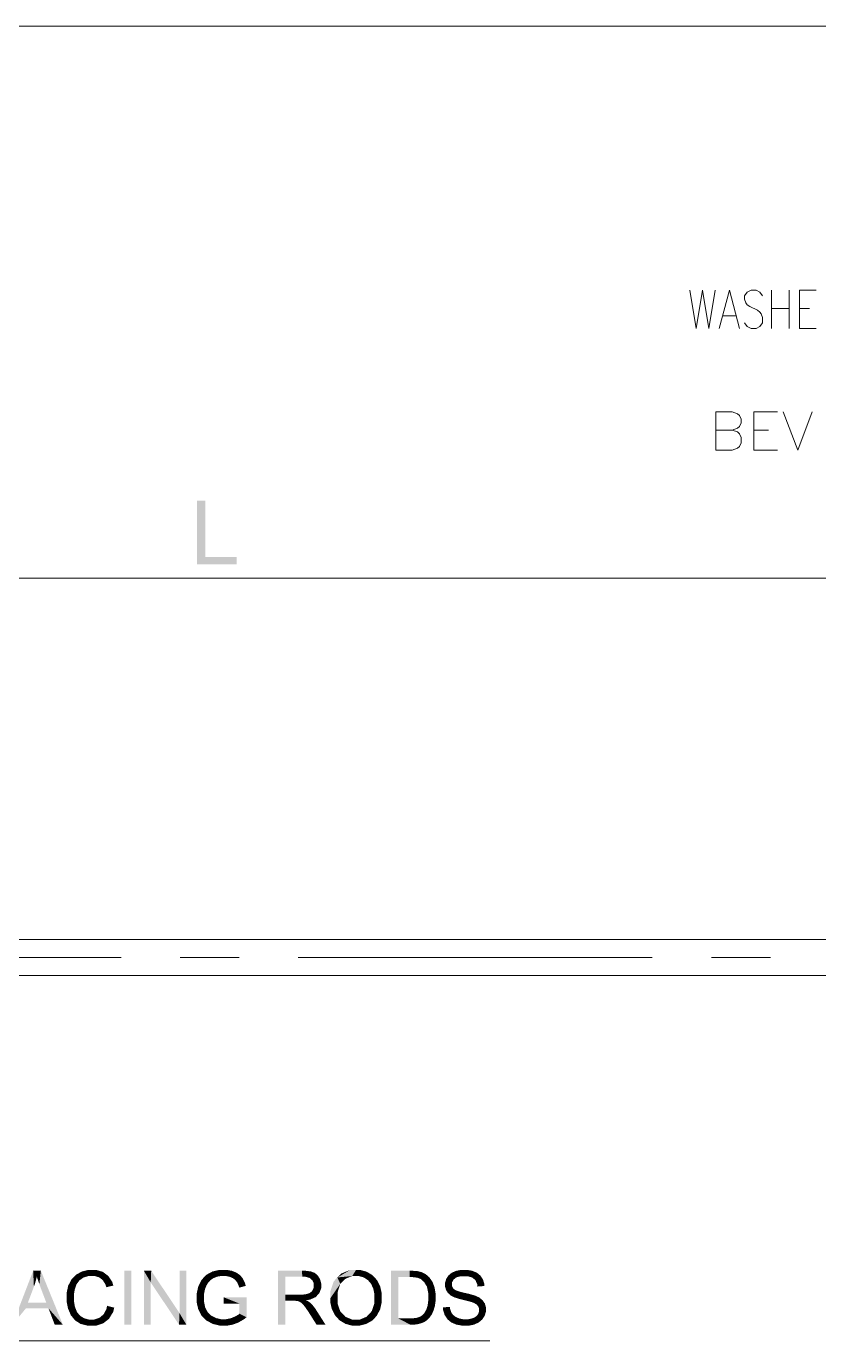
# Model space of a CAD drawing. Header units: millimetres. Extents: x 2 to 579, y 1 to 405.
# Drawn here: x 203.6 to 237.2, y 153 to 208.7 of the extents above; entities that cross this region are included whole.
import ezdxf

# ---------------------------------------------------------------- set-up
doc = ezdxf.new("R2010")
doc.units = ezdxf.units.MM
doc.linetypes.add('XKITLINE00', pattern=[0])
doc.layers.add('GraphicObject', color=6, linetype='Continuous', lineweight=0)
doc.layers.add('LinkedObject', color=7, linetype='Continuous', lineweight=0)

# ---------------------------------------------------------------- blocks, each defined once
blk = doc.blocks.new('*A3')
at = {"layer": 'GraphicObject', "color": 3, "linetype": 'XKITLINE00', "lineweight": 0}
blk.add_line((278.51, 208.683), (143.95, 208.683), dxfattribs=at)
blk = doc.blocks.new('*A4')
at = {"layer": 'LinkedObject'}
for points in [[(211.202, 188.579), (210.846, 185.879), (210.846, 188.579)], [(211.202, 186.198), (210.846, 185.879), (211.202, 188.579)], [(210.846, 185.879), (211.202, 186.198), (212.531, 185.879)], [(212.531, 185.879), (211.202, 186.198), (212.531, 186.198)], [(206.254, 155.982), (206.267, 155.723), (205.977, 155.913)], [(206.405, 155.982), (206.267, 155.723), (206.254, 155.982)], [(206.267, 155.723), (206.405, 155.982), (206.399, 155.723)], [(206.405, 155.982), (206.514, 155.723), (206.399, 155.723)], [(206.865, 155.895), (206.405, 155.982), (206.577, 155.982)], [(206.982, 155.807), (206.405, 155.982), (206.865, 155.895)], [(206.704, 155.666), (206.405, 155.982), (206.982, 155.807)], [(206.514, 155.723), (206.405, 155.982), (206.704, 155.666)], [(211.808, 155.982), (211.375, 155.841), (211.506, 155.912)], [(211.876, 155.723), (211.375, 155.841), (211.808, 155.982)], [(211.98, 155.723), (211.808, 155.982), (211.979, 155.982)], [(211.876, 155.723), (211.808, 155.982), (211.98, 155.723)], [(211.979, 155.982), (212.066, 155.723), (211.98, 155.723)], [(212.103, 155.982), (212.066, 155.723), (211.979, 155.982)], [(212.066, 155.723), (212.103, 155.982), (212.224, 155.693)], [(212.428, 155.901), (212.103, 155.982), (212.327, 155.942)], [(212.224, 155.693), (212.103, 155.982), (212.428, 155.901)], [(217.347, 155.982), (216.8, 155.66), (216.953, 155.821)], [(217.589, 155.982), (216.8, 155.66), (217.347, 155.982)], [(217.43, 155.721), (216.8, 155.66), (217.589, 155.982)], [(217.43, 155.721), (217.589, 155.982), (217.591, 155.721)], [(217.589, 155.982), (217.704, 155.721), (217.591, 155.721)], [(218.033, 155.906), (217.589, 155.982), (217.747, 155.982)], [(218.16, 155.831), (217.589, 155.982), (218.033, 155.906)], [(217.908, 155.664), (217.589, 155.982), (218.16, 155.831)], [(217.704, 155.721), (217.589, 155.982), (217.908, 155.664)], [(222.05, 155.982), (222.039, 155.714), (221.84, 155.943)], [(222.165, 155.982), (222.039, 155.714), (222.05, 155.982)], [(222.039, 155.714), (222.165, 155.982), (222.177, 155.714)], [(222.165, 155.982), (222.308, 155.714), (222.177, 155.714)], [(222.516, 155.941), (222.165, 155.982), (222.292, 155.982)], [(222.613, 155.9), (222.165, 155.982), (222.516, 155.941)], [(222.507, 155.659), (222.165, 155.982), (222.613, 155.9)], [(222.308, 155.714), (222.165, 155.982), (222.507, 155.659)], [(203.912, 155.943), (203.943, 155.265), (203.034, 153.656)], [(203.943, 155.265), (203.912, 155.943), (203.982, 155.374)], [(203.982, 155.374), (203.912, 155.943), (204.043, 155.593)], [(204.043, 155.593), (203.912, 155.943), (204.066, 155.703)], [(204.238, 155.943), (204.066, 155.703), (203.912, 155.943)], [(204.066, 155.703), (204.238, 155.943), (204.093, 155.609)], [(204.093, 155.609), (204.238, 155.943), (204.174, 155.372)], [(204.174, 155.372), (204.238, 155.943), (204.228, 155.227)], [(204.228, 155.227), (204.238, 155.943), (204.467, 154.596)], [(204.467, 154.596), (204.238, 155.943), (204.562, 154.349)], [(204.562, 154.349), (204.238, 155.943), (205.171, 153.656)], [(205.71, 155.258), (205.395, 155.307), (205.463, 155.44)], [(205.532, 155.573), (205.87, 155.534), (205.463, 155.44)], [(205.463, 155.44), (205.87, 155.534), (205.746, 155.364)], [(205.71, 155.258), (205.463, 155.44), (205.746, 155.364)], [(205.726, 155.775), (205.87, 155.534), (205.532, 155.573)], [(205.851, 155.844), (205.87, 155.534), (205.726, 155.775)], [(205.977, 155.913), (206.267, 155.723), (205.851, 155.844)], [(205.851, 155.844), (206.267, 155.723), (206.047, 155.66)], [(205.87, 155.534), (205.851, 155.844), (205.959, 155.597)], [(205.959, 155.597), (205.851, 155.844), (206.047, 155.66)], [(206.704, 155.666), (206.982, 155.807), (206.78, 155.609)], [(206.982, 155.807), (206.855, 155.552), (206.78, 155.609)], [(206.855, 155.552), (206.982, 155.807), (206.971, 155.371)], [(206.971, 155.371), (206.982, 155.807), (207.308, 155.316)], [(207.262, 155.474), (206.982, 155.807), (207.099, 155.72)], [(207.308, 155.316), (206.982, 155.807), (207.262, 155.474)], [(208.071, 155.943), (207.77, 153.656), (207.77, 155.943)], [(208.071, 153.656), (207.77, 153.656), (208.071, 155.943)], [(208.602, 155.943), (208.892, 155.451), (208.602, 153.656)], [(208.892, 155.451), (208.602, 155.943), (208.913, 155.943)], [(208.602, 153.656), (208.892, 155.451), (208.892, 153.656)], [(208.892, 155.451), (208.913, 155.943), (210.091, 153.656)], [(210.091, 153.656), (208.913, 155.943), (210.111, 154.148)], [(210.402, 155.943), (210.111, 154.148), (210.111, 155.943)], [(210.402, 153.656), (210.111, 154.148), (210.402, 155.943)], [(211.375, 155.841), (210.974, 155.412), (211.244, 155.771)], [(211.545, 155.629), (210.974, 155.412), (211.375, 155.841)], [(211.244, 155.771), (210.974, 155.412), (211.044, 155.556)], [(211.423, 155.545), (210.974, 155.412), (211.545, 155.629)], [(211.377, 155.494), (210.974, 155.412), (211.423, 155.545)], [(211.33, 155.442), (210.974, 155.412), (211.377, 155.494)], [(211.258, 155.329), (210.974, 155.412), (211.33, 155.442)], [(211.375, 155.841), (211.621, 155.66), (211.545, 155.629)], [(211.621, 155.66), (211.375, 155.841), (211.697, 155.692)], [(211.697, 155.692), (211.375, 155.841), (211.876, 155.723)], [(212.224, 155.693), (212.428, 155.901), (212.295, 155.663)], [(212.428, 155.901), (212.366, 155.633), (212.295, 155.663)], [(212.366, 155.633), (212.428, 155.901), (212.475, 155.553)], [(212.685, 155.749), (212.428, 155.901), (212.528, 155.861)], [(212.742, 155.678), (212.428, 155.901), (212.685, 155.749)], [(212.475, 155.553), (212.428, 155.901), (212.742, 155.678)], [(212.475, 155.553), (212.742, 155.678), (212.513, 155.503)], [(212.742, 155.678), (212.552, 155.453), (212.513, 155.503)], [(212.552, 155.453), (212.742, 155.678), (212.616, 155.316)], [(212.616, 155.316), (212.742, 155.678), (212.885, 155.419)], [(212.616, 155.316), (212.885, 155.419), (212.641, 155.228)], [(212.641, 155.228), (212.885, 155.419), (212.915, 155.303)], [(212.885, 155.419), (212.742, 155.678), (212.799, 155.606)], [(214.589, 154.934), (214.287, 153.656), (214.287, 155.943)], [(214.287, 155.943), (214.589, 155.691), (214.589, 154.934)], [(215.312, 155.691), (214.287, 155.943), (215.299, 155.943)], [(214.589, 155.691), (214.287, 155.943), (215.312, 155.691)], [(215.299, 155.943), (215.439, 155.691), (215.312, 155.691)], [(215.684, 155.912), (215.299, 155.943), (215.452, 155.943)], [(215.764, 155.881), (215.299, 155.943), (215.684, 155.912)], [(215.625, 155.639), (215.299, 155.943), (215.764, 155.881)], [(215.439, 155.691), (215.299, 155.943), (215.625, 155.639)], [(215.764, 155.881), (215.684, 155.587), (215.625, 155.639)], [(215.843, 155.851), (215.684, 155.587), (215.764, 155.881)], [(215.684, 155.587), (215.843, 155.851), (215.742, 155.535)], [(215.742, 155.535), (215.843, 155.851), (216.017, 155.664)], [(216.017, 155.664), (215.801, 155.401), (215.742, 155.535)], [(216.065, 155.586), (215.801, 155.401), (216.017, 155.664)], [(216.112, 155.413), (215.801, 155.401), (216.065, 155.586)], [(216.112, 155.319), (215.801, 155.401), (216.112, 155.413)], [(216.017, 155.664), (215.843, 155.851), (215.97, 155.742)], [(216.8, 155.66), (216.494, 154.769), (216.647, 155.499)], [(216.921, 155.39), (216.494, 154.769), (216.8, 155.66)], [(216.647, 155.499), (216.494, 154.769), (216.494, 155.054)], [(217.153, 155.611), (216.8, 155.66), (217.43, 155.721)], [(216.8, 155.66), (217.153, 155.611), (217.037, 155.501)], [(216.921, 155.39), (216.8, 155.66), (217.037, 155.501)], [(217.908, 155.664), (218.16, 155.831), (217.999, 155.607)], [(218.16, 155.831), (218.09, 155.549), (217.999, 155.607)], [(218.09, 155.549), (218.16, 155.831), (218.228, 155.388)], [(218.481, 155.544), (218.16, 155.831), (218.287, 155.755)], [(218.547, 155.409), (218.16, 155.831), (218.481, 155.544)], [(218.228, 155.388), (218.16, 155.831), (218.547, 155.409)], [(219.072, 155.943), (219.374, 155.673), (219.072, 153.656)], [(219.854, 155.673), (219.072, 155.943), (219.859, 155.943)], [(219.374, 155.673), (219.072, 155.943), (219.854, 155.673)], [(219.072, 153.656), (219.374, 155.673), (219.374, 153.926)], [(219.859, 155.943), (219.989, 155.673), (219.854, 155.673)], [(219.992, 155.943), (219.989, 155.673), (219.859, 155.943)], [(219.992, 155.943), (220.185, 155.65), (219.989, 155.673)], [(220.195, 155.927), (220.185, 155.65), (219.992, 155.943)], [(220.266, 155.91), (220.185, 155.65), (220.195, 155.927)], [(220.266, 155.91), (220.246, 155.626), (220.185, 155.65)], [(220.246, 155.626), (220.266, 155.91), (220.33, 155.594)], [(220.531, 155.806), (220.266, 155.91), (220.364, 155.888)], [(220.601, 155.746), (220.266, 155.91), (220.531, 155.806)], [(220.473, 155.464), (220.266, 155.91), (220.601, 155.746)], [(220.33, 155.594), (220.266, 155.91), (220.473, 155.464)], [(220.601, 155.746), (220.532, 155.368), (220.473, 155.464)], [(220.691, 155.67), (220.532, 155.368), (220.601, 155.746)], [(220.826, 155.475), (220.532, 155.368), (220.691, 155.67)], [(220.532, 155.368), (220.826, 155.475), (220.591, 155.272)], [(220.591, 155.272), (220.826, 155.475), (220.871, 155.356)], [(221.459, 155.675), (221.361, 155.351), (221.41, 155.6)], [(221.714, 155.563), (221.361, 155.351), (221.459, 155.675)], [(221.41, 155.6), (221.361, 155.351), (221.361, 155.438)], [(221.651, 155.442), (221.361, 155.351), (221.714, 155.563)], [(221.361, 155.351), (221.651, 155.442), (221.651, 155.371)], [(221.508, 155.75), (221.777, 155.614), (221.459, 155.675)], [(221.459, 155.675), (221.777, 155.614), (221.714, 155.563)], [(221.651, 155.865), (221.777, 155.614), (221.508, 155.75)], [(221.84, 155.664), (221.651, 155.865), (221.746, 155.904)], [(221.777, 155.614), (221.651, 155.865), (221.84, 155.664)], [(221.84, 155.943), (222.039, 155.714), (221.746, 155.904)], [(221.746, 155.904), (222.039, 155.714), (221.84, 155.664)], [(222.613, 155.9), (222.575, 155.603), (222.507, 155.659)], [(222.71, 155.859), (222.575, 155.603), (222.613, 155.9)], [(222.575, 155.603), (222.71, 155.859), (222.642, 155.548)], [(222.642, 155.548), (222.71, 155.859), (222.911, 155.659)], [(222.911, 155.659), (222.721, 155.384), (222.642, 155.548)], [(222.911, 155.659), (222.71, 155.859), (222.859, 155.738)], [(222.964, 155.579), (222.721, 155.384), (222.911, 155.659)], [(223.02, 155.399), (222.721, 155.384), (222.964, 155.579)], [(203.034, 153.656), (203.943, 155.265), (203.69, 154.596)], [(205.674, 155.151), (205.327, 154.995), (205.395, 155.307)], [(205.638, 154.931), (205.327, 154.995), (205.674, 155.151)], [(205.327, 154.995), (205.638, 154.931), (205.327, 154.817)], [(205.327, 154.817), (205.638, 154.931), (205.638, 154.818)], [(205.674, 155.151), (205.395, 155.307), (205.71, 155.258)], [(206.971, 155.371), (207.308, 155.316), (207.01, 155.246)], [(210.974, 155.412), (210.834, 154.955), (210.904, 155.267)], [(211.189, 155.161), (210.834, 154.955), (210.974, 155.412)], [(211.145, 154.931), (210.834, 154.955), (211.189, 155.161)], [(210.834, 154.955), (211.145, 154.931), (210.834, 154.789)], [(210.834, 154.789), (211.145, 154.931), (211.145, 154.807)], [(210.974, 155.412), (211.258, 155.329), (211.232, 155.268)], [(211.189, 155.161), (210.974, 155.412), (211.232, 155.268)], [(214.589, 154.934), (214.589, 154.671), (214.287, 153.656)], [(214.94, 154.671), (214.589, 154.934), (215.239, 154.934)], [(214.589, 154.671), (214.589, 154.934), (214.94, 154.671)], [(214.94, 154.671), (215.239, 154.934), (214.998, 154.671)], [(214.998, 154.671), (215.239, 154.934), (215.082, 154.666)], [(215.082, 154.666), (215.239, 154.934), (215.108, 154.661)], [(215.108, 154.661), (215.239, 154.934), (215.143, 154.652)], [(215.143, 154.652), (215.239, 154.934), (215.212, 154.622)], [(215.212, 154.622), (215.239, 154.934), (215.342, 154.934)], [(215.212, 154.622), (215.342, 154.934), (215.246, 154.6)], [(215.342, 154.934), (215.469, 154.697), (215.246, 154.6)], [(215.504, 154.956), (215.469, 154.697), (215.342, 154.934)], [(215.469, 154.697), (215.504, 154.956), (215.633, 154.719)], [(215.563, 154.977), (215.955, 154.909), (215.504, 154.956)], [(215.876, 154.825), (215.504, 154.956), (215.955, 154.909)], [(215.633, 154.719), (215.504, 154.956), (215.876, 154.825)], [(215.621, 154.999), (215.955, 154.909), (215.563, 154.977)], [(215.955, 154.909), (215.621, 154.999), (215.71, 155.067)], [(215.741, 155.115), (215.955, 154.909), (215.71, 155.067)], [(215.771, 155.162), (215.955, 154.909), (215.741, 155.115)], [(215.771, 155.162), (216.112, 155.319), (215.955, 154.909)], [(215.801, 155.265), (216.112, 155.319), (215.771, 155.162)], [(215.801, 155.401), (216.112, 155.319), (215.801, 155.32)], [(216.112, 155.319), (215.801, 155.265), (215.801, 155.32)], [(215.955, 154.909), (216.112, 155.319), (216.034, 154.992)], [(216.034, 154.992), (216.112, 155.319), (216.112, 155.197)], [(216.805, 155.022), (216.494, 154.769), (216.921, 155.39)], [(216.494, 154.769), (216.805, 155.022), (216.805, 154.764)], [(218.228, 155.388), (218.547, 155.409), (218.275, 155.284)], [(218.547, 155.409), (218.322, 155.18), (218.275, 155.284)], [(218.322, 155.18), (218.547, 155.409), (218.37, 154.936)], [(218.37, 154.936), (218.547, 155.409), (218.681, 154.967)], [(218.37, 154.797), (218.681, 154.967), (218.681, 154.796)], [(218.37, 154.936), (218.681, 154.967), (218.37, 154.797)], [(218.681, 154.967), (218.547, 155.409), (218.614, 155.274)], [(220.871, 155.356), (220.65, 154.996), (220.591, 155.272)], [(220.916, 155.237), (220.65, 154.996), (220.871, 155.356)], [(220.961, 154.965), (220.65, 154.996), (220.916, 155.237)], [(220.961, 154.812), (220.65, 154.996), (220.961, 154.965)], [(220.65, 154.996), (220.961, 154.812), (220.65, 154.817)], [(221.651, 155.309), (221.361, 155.351), (221.651, 155.371)], [(221.361, 155.351), (221.651, 155.309), (221.361, 155.272)], [(221.361, 155.272), (221.651, 155.309), (221.401, 155.13)], [(221.401, 155.13), (221.651, 155.309), (221.441, 155.066)], [(221.441, 155.066), (221.651, 155.309), (221.696, 155.208)], [(221.696, 155.208), (221.603, 154.896), (221.441, 155.066)], [(221.441, 155.066), (221.603, 154.896), (221.481, 155.002)], [(221.74, 155.168), (221.603, 154.896), (221.696, 155.208)], [(221.603, 154.896), (221.74, 155.168), (221.684, 154.853)], [(221.684, 154.853), (221.74, 155.168), (221.784, 155.128)], [(221.684, 154.853), (221.784, 155.128), (221.747, 154.819)], [(221.747, 154.819), (221.784, 155.128), (221.968, 154.748)], [(221.968, 154.748), (221.784, 155.128), (222.012, 155.047)], [(221.968, 154.748), (222.012, 155.047), (222.125, 154.71)], [(222.125, 154.71), (222.012, 155.047), (222.196, 155.005)], [(222.125, 154.71), (222.196, 155.005), (222.283, 154.672)], [(222.283, 154.672), (222.196, 155.005), (222.38, 154.963)], [(222.283, 154.672), (222.38, 154.963), (222.486, 154.616)], [(222.486, 154.616), (222.38, 154.963), (222.532, 154.599)], [(222.532, 154.599), (222.38, 154.963), (222.604, 154.571)], [(222.633, 154.89), (222.604, 154.571), (222.38, 154.963)], [(222.702, 154.859), (222.604, 154.571), (222.633, 154.89)], [(222.604, 154.571), (222.702, 154.859), (222.707, 154.504)], [(222.707, 154.504), (222.702, 154.859), (222.802, 154.813)], [(223.024, 155.298), (222.721, 155.384), (223.02, 155.399)], [(222.721, 155.384), (223.024, 155.298), (222.733, 155.275)], [(203.604, 154.349), (203.034, 153.656), (203.69, 154.596)], [(203.69, 154.596), (204.562, 154.349), (203.604, 154.349)], [(204.467, 154.596), (204.562, 154.349), (203.69, 154.596)], [(204.562, 154.349), (205.171, 153.656), (204.826, 153.656)], [(205.638, 154.818), (205.327, 154.653), (205.327, 154.817)], [(205.638, 154.672), (205.327, 154.653), (205.638, 154.818)], [(205.638, 154.672), (205.448, 154.204), (205.327, 154.653)], [(205.327, 154.653), (205.448, 154.204), (205.388, 154.346)], [(205.681, 154.418), (205.448, 154.204), (205.638, 154.672)], [(205.448, 154.204), (205.681, 154.418), (205.723, 154.309)], [(205.766, 154.2), (205.448, 154.204), (205.723, 154.309)], [(206.894, 154.096), (207.347, 154.381), (207.004, 153.813)], [(207.013, 154.313), (207.347, 154.381), (206.894, 154.096)], [(207.004, 153.813), (207.347, 154.381), (207.128, 153.911)], [(207.347, 154.381), (207.013, 154.313), (207.045, 154.458)], [(207.128, 153.911), (207.347, 154.381), (207.299, 154.195)], [(211.145, 154.654), (210.834, 154.789), (211.145, 154.807)], [(210.834, 154.789), (210.974, 154.179), (210.834, 154.62)], [(211.145, 154.654), (210.974, 154.179), (210.834, 154.789)], [(210.834, 154.62), (210.974, 154.179), (210.904, 154.315)], [(211.198, 154.398), (210.974, 154.179), (211.145, 154.654)], [(210.974, 154.179), (211.198, 154.398), (211.25, 154.295)], [(211.98, 154.822), (212.652, 154.552), (211.98, 154.552)], [(212.95, 154.822), (212.652, 154.552), (211.98, 154.822)], [(212.652, 154.126), (212.95, 154.822), (212.95, 153.974)], [(212.652, 154.552), (212.95, 154.822), (212.652, 154.126)], [(214.287, 153.656), (214.589, 154.671), (214.589, 153.656)], [(215.246, 154.6), (215.469, 154.697), (215.28, 154.578)], [(215.469, 154.697), (215.356, 154.502), (215.28, 154.578)], [(215.529, 154.668), (215.356, 154.502), (215.469, 154.697)], [(215.356, 154.502), (215.529, 154.668), (215.399, 154.447)], [(215.399, 154.447), (215.529, 154.668), (215.442, 154.392)], [(215.442, 154.392), (215.529, 154.668), (215.651, 154.583)], [(215.651, 154.583), (215.551, 154.235), (215.442, 154.392)], [(215.651, 154.583), (215.529, 154.668), (215.62, 154.611)], [(215.718, 154.522), (215.551, 154.235), (215.651, 154.583)], [(215.843, 154.37), (215.551, 154.235), (215.718, 154.522)], [(215.551, 154.235), (215.843, 154.37), (215.617, 154.132)], [(215.617, 154.132), (215.843, 154.37), (215.902, 154.278)], [(216.494, 154.769), (216.805, 154.558), (216.494, 154.619)], [(216.805, 154.558), (216.494, 154.769), (216.805, 154.764)], [(216.494, 154.619), (216.805, 154.558), (216.56, 154.333)], [(216.56, 154.333), (216.805, 154.558), (216.625, 154.199)], [(216.625, 154.199), (216.805, 154.558), (216.917, 154.232)], [(218.259, 154.236), (218.681, 154.796), (218.54, 154.174)], [(218.37, 154.576), (218.681, 154.796), (218.259, 154.236)], [(218.681, 154.796), (218.37, 154.576), (218.37, 154.797)], [(218.54, 154.174), (218.681, 154.796), (218.61, 154.311)], [(218.61, 154.311), (218.681, 154.796), (218.681, 154.622)], [(220.9, 154.35), (220.56, 154.285), (220.62, 154.467)], [(220.87, 154.25), (220.56, 154.285), (220.9, 154.35)], [(220.65, 154.687), (220.961, 154.682), (220.62, 154.467)], [(220.62, 154.467), (220.961, 154.682), (220.9, 154.35)], [(220.961, 154.812), (220.65, 154.687), (220.65, 154.817)], [(220.961, 154.682), (220.65, 154.687), (220.961, 154.812)], [(220.9, 154.35), (220.961, 154.682), (220.93, 154.451)], [(221.572, 154.329), (221.276, 154.39), (221.562, 154.415)], [(221.276, 154.39), (221.402, 153.979), (221.279, 154.276)], [(221.572, 154.329), (221.402, 153.979), (221.276, 154.39)], [(221.619, 154.188), (221.402, 153.979), (221.572, 154.329)], [(222.707, 154.504), (222.802, 154.813), (222.739, 154.464)], [(222.739, 154.464), (222.802, 154.813), (222.77, 154.424)], [(222.769, 154.125), (223.092, 154.301), (223.04, 154.038)], [(222.802, 154.223), (223.092, 154.301), (222.769, 154.125)], [(222.802, 154.813), (222.997, 154.626), (222.77, 154.424)], [(222.77, 154.424), (222.997, 154.626), (222.802, 154.33)], [(222.997, 154.626), (222.802, 154.813), (222.949, 154.697)], [(222.802, 154.33), (222.997, 154.626), (223.045, 154.556)], [(222.802, 154.33), (223.045, 154.556), (222.802, 154.276)], [(222.802, 154.276), (223.045, 154.556), (222.802, 154.223)], [(223.045, 154.556), (223.092, 154.301), (222.802, 154.223)], [(223.04, 154.038), (223.092, 154.301), (223.092, 154.21)], [(223.092, 154.301), (223.045, 154.556), (223.092, 154.393)], [(205.448, 154.204), (205.8, 153.768), (205.508, 154.061)], [(205.766, 154.2), (205.8, 153.768), (205.448, 154.204)], [(205.508, 154.061), (205.8, 153.768), (205.684, 153.843)], [(205.898, 154.037), (205.8, 153.768), (205.766, 154.2)], [(205.8, 153.768), (205.898, 154.037), (205.987, 153.983)], [(206.077, 153.929), (205.8, 153.768), (205.987, 153.983)], [(206.077, 153.929), (206.401, 153.617), (205.8, 153.768)], [(205.8, 153.768), (206.401, 153.617), (205.916, 153.692)], [(206.271, 153.876), (206.401, 153.617), (206.077, 153.929)], [(206.401, 153.617), (206.271, 153.876), (206.376, 153.876)], [(206.503, 153.876), (206.401, 153.617), (206.376, 153.876)], [(206.503, 153.876), (207.004, 153.813), (206.401, 153.617)], [(206.401, 153.617), (207.004, 153.813), (206.579, 153.617)], [(206.718, 153.949), (207.004, 153.813), (206.503, 153.876)], [(206.579, 153.617), (207.004, 153.813), (206.881, 153.715)], [(207.004, 153.813), (206.718, 153.949), (206.806, 154.022)], [(206.894, 154.096), (207.004, 153.813), (206.806, 154.022)], [(210.111, 154.148), (210.402, 153.656), (210.091, 153.656)], [(211.303, 154.192), (210.974, 154.179), (211.25, 154.295)], [(211.303, 154.192), (211.39, 153.761), (210.974, 154.179)], [(210.974, 154.179), (211.39, 153.761), (211.045, 154.042)], [(211.045, 154.042), (211.39, 153.761), (211.253, 153.834)], [(211.456, 154.039), (211.39, 153.761), (211.303, 154.192)], [(211.39, 153.761), (211.456, 154.039), (211.557, 153.989)], [(211.658, 153.939), (211.39, 153.761), (211.557, 153.989)], [(211.658, 153.939), (212.003, 153.617), (211.39, 153.761)], [(211.39, 153.761), (212.003, 153.617), (211.528, 153.689)], [(211.871, 153.889), (212.003, 153.617), (211.658, 153.939)], [(212.003, 153.617), (211.871, 153.889), (211.984, 153.889)], [(211.984, 153.889), (212.127, 153.617), (212.003, 153.617)], [(212.083, 153.889), (212.127, 153.617), (211.984, 153.889)], [(212.275, 153.927), (212.371, 153.662), (212.083, 153.889)], [(212.083, 153.889), (212.371, 153.662), (212.127, 153.617)], [(212.489, 153.707), (212.275, 153.927), (212.368, 153.965)], [(212.371, 153.662), (212.275, 153.927), (212.489, 153.707)], [(212.462, 154.003), (212.608, 153.752), (212.368, 153.965)], [(212.368, 153.965), (212.608, 153.752), (212.489, 153.707)], [(212.604, 154.084), (212.95, 153.974), (212.462, 154.003)], [(212.462, 154.003), (212.95, 153.974), (212.608, 153.752)], [(212.652, 154.126), (212.95, 153.974), (212.604, 154.084)], [(212.608, 153.752), (212.95, 153.974), (212.838, 153.885)], [(215.617, 154.132), (215.902, 154.278), (215.919, 153.656)], [(215.919, 153.656), (215.902, 154.278), (216.297, 153.656)], [(216.917, 154.232), (216.883, 153.851), (216.625, 154.199)], [(216.625, 154.199), (216.883, 153.851), (216.691, 154.064)], [(217.028, 154.113), (216.883, 153.851), (216.917, 154.232)], [(216.883, 153.851), (217.028, 154.113), (217.01, 153.773)], [(217.01, 153.773), (217.028, 154.113), (217.139, 153.994)], [(217.139, 153.994), (217.587, 153.617), (217.01, 153.773)], [(217.01, 153.773), (217.587, 153.617), (217.138, 153.695)], [(217.418, 153.876), (217.587, 153.617), (217.139, 153.994)], [(217.587, 153.617), (217.418, 153.876), (217.586, 153.876)], [(217.757, 153.876), (217.587, 153.617), (217.586, 153.876)], [(217.587, 153.617), (217.757, 153.876), (217.736, 153.617)], [(217.736, 153.617), (217.757, 153.876), (218.014, 153.688)], [(218.143, 153.758), (217.757, 153.876), (218.038, 153.996)], [(218.014, 153.688), (217.757, 153.876), (218.143, 153.758)], [(218.149, 154.116), (218.271, 153.829), (218.038, 153.996)], [(218.038, 153.996), (218.271, 153.829), (218.143, 153.758)], [(218.54, 154.174), (218.149, 154.116), (218.259, 154.236)], [(218.47, 154.036), (218.149, 154.116), (218.54, 154.174)], [(218.271, 153.829), (218.149, 154.116), (218.47, 154.036)], [(219.374, 153.926), (219.896, 153.656), (219.072, 153.656)], [(219.862, 153.926), (219.896, 153.656), (219.374, 153.926)], [(219.862, 153.926), (220, 153.656), (219.896, 153.656)], [(219.975, 153.926), (220, 153.656), (219.862, 153.926)], [(220.263, 153.695), (219.975, 153.926), (220.152, 153.947)], [(220.183, 153.676), (219.975, 153.926), (220.263, 153.695)], [(220, 153.656), (219.975, 153.926), (220.183, 153.676)], [(220.217, 153.968), (220.263, 153.695), (220.152, 153.947)], [(220.281, 153.989), (220.263, 153.695), (220.217, 153.968)], [(220.263, 153.695), (220.281, 153.989), (220.343, 153.715)], [(220.536, 153.81), (220.281, 153.989), (220.384, 154.048)], [(220.479, 153.772), (220.281, 153.989), (220.536, 153.81)], [(220.343, 153.715), (220.281, 153.989), (220.479, 153.772)], [(220.422, 154.087), (220.592, 153.847), (220.384, 154.048)], [(220.384, 154.048), (220.592, 153.847), (220.536, 153.81)], [(220.744, 154.017), (220.422, 154.087), (220.476, 154.14)], [(220.697, 153.951), (220.422, 154.087), (220.744, 154.017)], [(220.592, 153.847), (220.422, 154.087), (220.697, 153.951)], [(220.56, 154.285), (220.744, 154.017), (220.476, 154.14)], [(220.792, 154.083), (220.56, 154.285), (220.87, 154.25)], [(220.744, 154.017), (220.56, 154.285), (220.792, 154.083)], [(221.279, 154.276), (221.402, 153.979), (221.342, 154.07)], [(221.402, 153.979), (221.619, 154.188), (221.461, 153.889)], [(221.461, 153.889), (221.619, 154.188), (221.625, 153.753)], [(221.656, 154.133), (221.625, 153.753), (221.619, 154.188)], [(221.693, 154.078), (221.625, 153.753), (221.656, 154.133)], [(221.693, 154.078), (221.73, 153.708), (221.625, 153.753)], [(221.808, 153.989), (221.73, 153.708), (221.693, 154.078)], [(221.73, 153.708), (221.808, 153.989), (221.834, 153.662)], [(221.886, 153.955), (221.834, 153.662), (221.808, 153.989)], [(221.963, 153.921), (221.834, 153.662), (221.886, 153.955)], [(221.963, 153.921), (222.094, 153.617), (221.834, 153.662)], [(222.138, 153.887), (222.094, 153.617), (221.963, 153.921)], [(222.138, 153.887), (222.249, 153.617), (222.094, 153.617)], [(222.236, 153.887), (222.249, 153.617), (222.138, 153.887)], [(222.236, 153.887), (222.371, 153.617), (222.249, 153.617)], [(222.322, 153.887), (222.371, 153.617), (222.236, 153.887)], [(222.474, 153.913), (222.688, 153.707), (222.322, 153.887)], [(222.322, 153.887), (222.688, 153.707), (222.371, 153.617)], [(222.54, 153.939), (222.936, 153.877), (222.474, 153.913)], [(222.786, 153.752), (222.474, 153.913), (222.936, 153.877)], [(222.688, 153.707), (222.474, 153.913), (222.786, 153.752)], [(222.607, 153.964), (222.936, 153.877), (222.54, 153.939)], [(222.705, 154.035), (222.988, 153.958), (222.607, 153.964)], [(222.607, 153.964), (222.988, 153.958), (222.936, 153.877)], [(222.737, 154.08), (223.04, 154.038), (222.705, 154.035)], [(222.988, 153.958), (222.705, 154.035), (223.04, 154.038)], [(222.769, 154.125), (223.04, 154.038), (222.737, 154.08)], [(205.916, 153.692), (206.401, 153.617), (206.216, 153.617)], [(211.528, 153.689), (212.003, 153.617), (211.834, 153.617)], [(217.138, 153.695), (217.587, 153.617), (217.426, 153.617)], [(222.371, 153.617), (222.688, 153.707), (222.591, 153.662)]]:
    blk.add_hatch(color=7, dxfattribs=at).paths.add_polyline_path(points, flags=17)
at = {"layer": 'LinkedObject', "color": 2, "linetype": 'XKITLINE00', "lineweight": 0}
for p, q in [((231.728, 197.498), (231.998, 195.878)), ((231.998, 195.878), (232.268, 197.498)), ((232.268, 197.498), (232.538, 195.878)), ((232.538, 195.878), (232.808, 197.498)), ((232.97, 195.878), (233.402, 197.498)), ((233.402, 197.498), (233.834, 195.878)), ((234.05, 197.266), (234.158, 197.42)), ((234.05, 197.112), (234.05, 197.266)), ((234.158, 197.42), (234.32, 197.498)), ((234.32, 197.498), (234.536, 197.498)), ((234.536, 197.498), (234.698, 197.42)), ((234.698, 197.42), (234.806, 197.266)), ((235.184, 197.498), (235.184, 195.878)), ((235.94, 197.498), (235.94, 195.878)), ((236.372, 195.878), (236.372, 197.498)), ((236.372, 197.498), (237.074, 197.498)), ((234.104, 196.958), (234.05, 197.112)), ((234.158, 196.88), (234.104, 196.958)), ((234.266, 196.803), (234.158, 196.88)), ((234.59, 196.649), (234.266, 196.803)), ((234.698, 196.572), (234.59, 196.649)), ((235.184, 196.726), (235.94, 196.726)), ((236.372, 196.726), (236.804, 196.726)), ((233.132, 196.418), (233.672, 196.418)), ((234.05, 196.109), (234.158, 195.955)), ((234.752, 196.495), (234.698, 196.572)), ((234.698, 195.955), (234.806, 196.109)), ((234.806, 196.34), (234.752, 196.495)), ((234.806, 196.109), (234.806, 196.34)), ((234.158, 195.955), (234.32, 195.878)), ((234.32, 195.878), (234.536, 195.878)), ((234.536, 195.878), (234.698, 195.955)), ((237.074, 195.878), (236.372, 195.878)), ((232.826, 190.722), (232.826, 192.342)), ((232.826, 192.342), (233.521, 192.342)), ((233.521, 192.342), (233.752, 192.265)), ((233.752, 192.265), (233.829, 192.188)), ((233.829, 192.188), (233.906, 192.034)), ((234.446, 190.722), (234.446, 192.342)), ((234.446, 192.342), (235.449, 192.342)), ((235.681, 192.342), (236.298, 190.722)), ((236.298, 190.722), (236.915, 192.342)), ((233.752, 191.648), (233.521, 191.571)), ((233.829, 191.725), (233.752, 191.648)), ((233.906, 191.879), (233.829, 191.725)), ((233.906, 192.034), (233.906, 191.879)), ((233.521, 191.571), (232.826, 191.571)), ((232.826, 191.571), (233.521, 191.571)), ((233.521, 191.571), (233.752, 191.494)), ((233.752, 191.494), (233.829, 191.417)), ((233.829, 191.417), (233.906, 191.262)), ((233.906, 191.262), (233.906, 191.031)), ((234.446, 191.571), (235.063, 191.571)), ((233.521, 190.722), (232.826, 190.722)), ((233.752, 190.799), (233.521, 190.722)), ((233.829, 190.877), (233.752, 190.799)), ((233.906, 191.031), (233.829, 190.877)), ((235.449, 190.722), (234.446, 190.722))]:
    blk.add_line(p, q, dxfattribs=at)
at = {"layer": 'LinkedObject', "color": 1, "linetype": 'XKITLINE00', "lineweight": 0}
blk.add_line((272.926, 185.294), (150.451, 185.294), dxfattribs=at)
at = {"layer": 'LinkedObject', "color": 7, "linetype": 'XKITLINE00', "lineweight": 0}
for p, q in [((167.731, 169.977), (255.646, 169.977)), ((255.646, 168.463), (166.651, 168.463)), ((203.038, 152.979), (205.167, 152.979)), ((205.167, 152.979), (207.472, 152.979)), ((207.472, 152.979), (208.36, 152.979)), ((208.36, 152.979), (210.665, 152.979)), ((210.665, 152.979), (213.148, 152.979)), ((213.148, 152.979), (214.036, 152.979)), ((214.036, 152.979), (216.341, 152.979)), ((216.341, 152.979), (218.825, 152.979)), ((218.825, 152.979), (221.13, 152.979)), ((221.13, 152.979), (223.259, 152.979))]:
    blk.add_line(p, q, dxfattribs=at)
at = {"layer": 'LinkedObject', "color": 6, "linetype": 'XKITLINE00', "lineweight": 0}
for p, q in [((192.64, 169.22), (207.64, 169.22)), ((210.14, 169.22), (212.64, 169.22)), ((215.14, 169.22), (230.14, 169.22)), ((232.64, 169.22), (235.14, 169.22))]:
    blk.add_line(p, q, dxfattribs=at)

msp = doc.modelspace()

# ---------------------------------------------------------------- block references
at = {"lineweight": 0}
for name in ['*A3', '*A4']:
    msp.add_blockref(name, (0, 0), dxfattribs=at)

doc.saveas('drawing.dxf')
